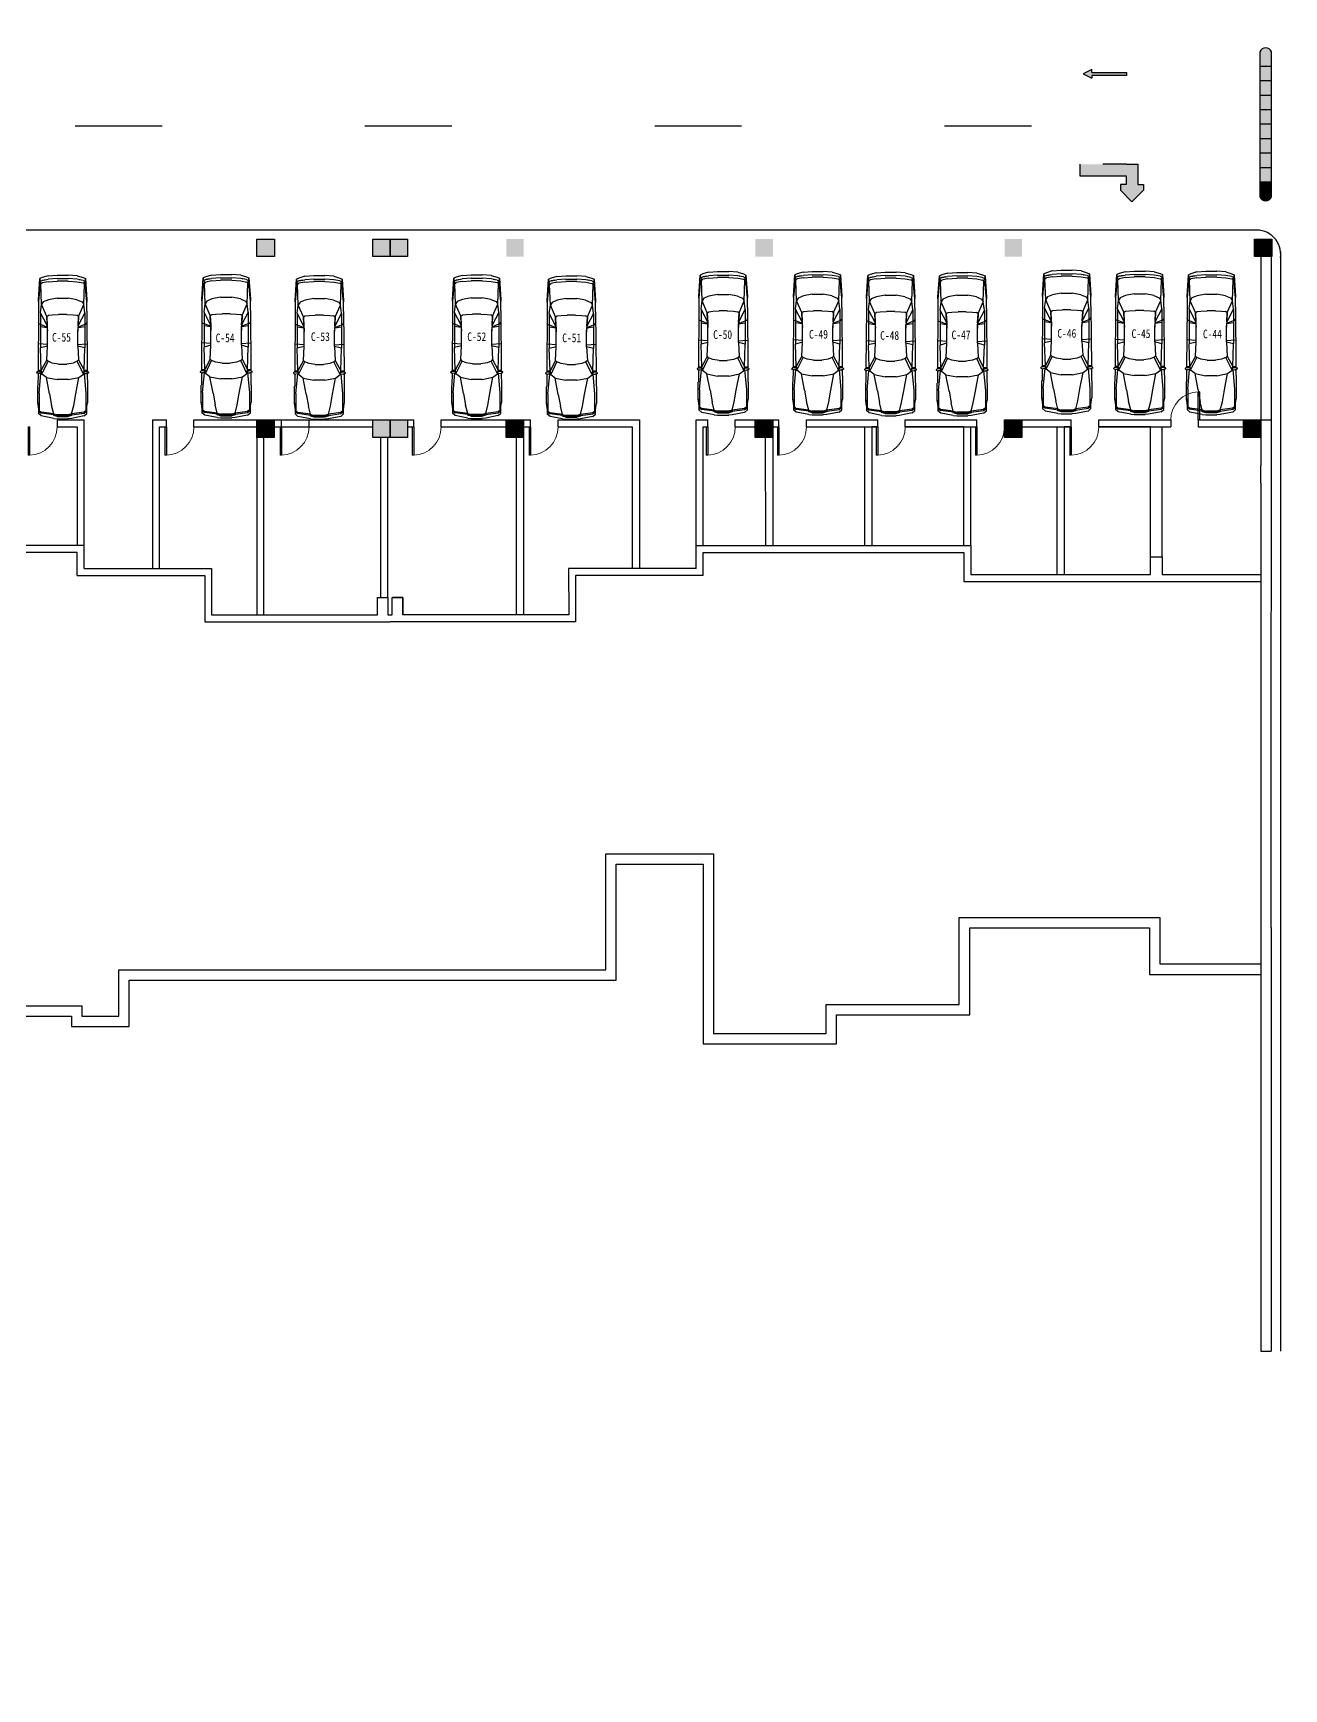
# Model space of a CAD drawing. Extents: x -266505272703 to 7385419, y -354256 to 107640740655.
# Drawn here: x 3487753 to 3530913, y -41758 to 15367 of the extents above; entities that cross this region are included whole.
import ezdxf

# ---------------------------------------------------------------- set-up
doc = ezdxf.new("R2010")
doc.units = 0
doc.header["$LTSCALE"] = 1000
for name, color, linetype in [('jb1', 42, 'Continuous'), ('PUB_TEXT', 7, 'Continuous'), ('QC', 8, 'Continuous'), ('ROOF', 4, 'Continuous'), ('WINDOW', 4, 'Continuous'), ('图框', 6, 'Continuous'), ('红线', 1, 'Continuous')]:
    doc.layers.add(name, color=color, linetype=linetype)
doc.styles.get("Standard").update_dxf_attribs({"font": 'rs.shx', "bigfont": 'hztxt.shx'})
doc.styles.add('STYLE2', font='NSimSun.ttf', dxfattribs={"width": 0.8})

# ---------------------------------------------------------------- blocks, each defined once
blk = doc.blocks.new('M_F27')
for p, q in [((-2489, 522), (-2426, 736)), ((-2426, 736), (-2389, 824)), ((-2389, 824), (-1610, 874)), ((-2389, 824), (-1560, 874)), ((-2264, 812), (-2389, 824)), ((-2326, 736), (-2364, 522)), ((-2326, 736), (-2351, 596)), ((-2326, 736), (-2288, 811)), ((-2200, 786), (-2288, 811)), ((-2276, 522), (-2238, 736)), ((-2200, 786), (-2238, 736)), ((-1560, 874), (-2212, 815)), ((-2208, 815), (-2211, 814)), ((-1660, 862), (-2208, 815)), ((-1446, 761), (-2200, 786)), ((-1560, 874), (-1660, 862)), ((-1622, 510), (-1547, 698)), ((-1617, 869), (-1620, 866)), ((-1208, 874), (-1610, 874)), ((-1547, 698), (-1446, 761)), ((-1145, 799), (-1446, 761)), ((-1019, 572), (-1446, 761)), ((-1208, 874), (980, 889)), ((-1145, 799), (-682, 557)), ((-1145, 799), (124, 799)), ((-743, 849), (-793, 874)), ((-730, 799), (-743, 849)), ((-630, 555), (-730, 799)), ((-642, 799), (-605, 554)), ((-2, 547), (-27, 877)), ((124, 799), (61, 547)), ((941, 773), (124, 799)), ((564, 572), (941, 773)), ((1079, 748), (614, 522)), ((941, 773), (941, 874)), ((983, 777), (941, 773)), ((941, 773), (987, 765)), ((980, 902), (995, 790)), ((980, 790), (980, 898)), ((995, 790), (980, 790)), ((980, 790), (992, 746)), ((984, 905), (1020, 939)), ((992, 746), (1021, 747)), ((995, 790), (1022, 746)), ((1022, 748), (995, 790)), ((1021, 747), (1022, 748)), ((1053, 768), (1022, 746)), ((1036, 935), (1062, 857)), ((1036, 756), (1079, 748)), ((1051, 889), (1497, 893)), ((1057, 776), (1062, 857)), ((1770, 849), (1058, 784)), ((1204, 585), (1079, 748)), ((1506, 899), (2121, 899)), ((2461, 849), (1770, 849)), ((2272, 876), (2121, 899)), ((2272, 876), (2272, 874)), ((2437, 851), (2272, 876)), ((2511, 874), (2287, 874)), ((2398, 849), (2461, 773)), ((2437, 850), (2433, 851)), ((2498, 773), (2436, 849)), ((2511, 874), (2450, 850)), ((2461, 773), (2523, 321)), ((2561, 321), (2498, 773)), ((2599, 773), (2511, 874)), ((2599, 773), (2687, 321)), ((-2489, 522), (-2514, 196)), ((-2514, -206), (-2514, 196)), ((-2364, 522), (-2389, 196)), ((-2389, -206), (-2389, 196)), ((-2351, 594), (-2351, 596)), ((-2301, 196), (-2276, 522)), ((-2301, 196), (-2301, -206)), ((-1622, 510), (-1685, 196)), ((-1685, -206), (-1685, 196)), ((-1082, 145), (-1070, 371)), ((-1082, 145), (-1082, -156)), ((-1070, 371), (-1057, 510)), ((-1019, 572), (-1057, 510)), ((-680, 556), (-1019, 572)), ((-1019, 572), (-479, 547)), ((-680, 556), (-630, 555)), ((-605, 554), (-630, 555)), ((-479, 547), (-605, 554)), ((61, 547), (-479, 547)), ((61, 547), (564, 572)), ((564, 572), (614, 522)), ((614, 522), (677, 371)), ((677, 371), (714, 145)), ((714, -156), (714, 145)), ((1795, 472), (1204, 585)), ((1280, 196), (1204, 585)), ((1280, 196), (1280, -206)), ((2222, 397), (1795, 472)), ((2523, 321), (2222, 397)), ((2523, 321), (2586, 321)), ((2523, 321), (2561, 196)), ((2580, 196), (2542, 321)), ((2561, 196), (2561, -206)), ((2611, 196), (2574, 321)), ((2580, 321), (2618, 196)), ((2580, 196), (2580, -206)), ((2611, 196), (2611, -206)), ((2618, -206), (2618, 196)), ((2687, 321), (2699, 196)), ((2699, -206), (2699, 196)), ((-2489, -533), (-2514, -206)), ((-2489, -533), (-2426, -747)), ((-2389, -206), (-2364, -533)), ((-2326, -747), (-2364, -533)), ((-2276, -533), (-2301, -206)), ((-2276, -533), (-2238, -747)), ((-1685, -206), (-1622, -520)), ((-1622, -520), (-1547, -709)), ((-1019, -583), (-1446, -772)), ((-682, -568), (-1145, -809)), ((-1070, -382), (-1082, -156)), ((-1057, -520), (-1070, -382)), ((-1019, -583), (-1057, -520)), ((-479, -558), (-1019, -583)), ((-1019, -583), (-680, -567)), ((-730, -809), (-630, -566)), ((-680, -567), (-682, -568)), ((-680, -567), (-630, -566)), ((-605, -565), (-642, -809)), ((-630, -566), (-605, -565)), ((-605, -565), (-479, -558)), ((61, -558), (-479, -558)), ((-2, -558), (-27, -884)), ((61, -558), (124, -809)), ((564, -583), (61, -558)), ((614, -533), (564, -583)), ((564, -583), (941, -784)), ((677, -382), (614, -533)), ((1079, -759), (614, -533)), ((714, -156), (677, -382)), ((1204, -596), (1079, -759)), ((1204, -596), (1280, -206)), ((1795, -483), (1204, -596)), ((1795, -483), (2222, -407)), ((2523, -332), (2222, -407)), ((2523, -332), (2461, -784)), ((2561, -332), (2498, -784)), ((2523, -332), (2561, -206)), ((2586, -332), (2523, -332)), ((2580, -206), (2542, -332)), ((2618, -6), (2561, -6)), ((2574, -332), (2611, -206)), ((2618, -206), (2580, -332)), ((2687, -332), (2599, -784)), ((2687, -332), (2699, -206)), ((-2426, -747), (-2389, -835)), ((-2389, -835), (-2264, -823)), ((-1560, -885), (-2389, -835)), ((-1610, -885), (-2389, -835)), ((-2351, -607), (-2351, -605)), ((-2351, -607), (-2326, -747)), ((-2326, -747), (-2288, -822)), ((-2288, -822), (-2200, -797)), ((-2200, -797), (-2238, -747)), ((-2212, -826), (-1560, -885)), ((-2208, -826), (-2211, -825)), ((-1660, -872), (-2208, -826)), ((-1446, -772), (-2200, -797)), ((-1560, -885), (-1660, -872)), ((-1621, -877), (-1617, -880)), ((-1610, -885), (-1208, -885)), ((-1547, -709), (-1446, -772)), ((-1145, -809), (-1446, -772)), ((-1208, -885), (980, -900)), ((-1145, -809), (124, -809)), ((-743, -860), (-793, -885)), ((-743, -860), (-730, -809)), ((941, -784), (124, -809)), ((987, -776), (941, -784)), ((983, -788), (941, -784)), ((941, -885), (941, -784)), ((992, -757), (980, -800)), ((995, -800), (980, -800)), ((995, -800), (980, -913)), ((980, -909), (980, -800)), ((984, -916), (1020, -950)), ((992, -757), (1021, -758)), ((995, -800), (1022, -757)), ((1022, -758), (995, -800)), ((1021, -758), (1022, -758)), ((1022, -757), (1053, -779)), ((1036, -767), (1079, -759)), ((1036, -946), (1062, -867)), ((1051, -901), (1497, -904)), ((1057, -787), (1062, -867)), ((1770, -860), (1058, -795)), ((2121, -910), (1506, -910)), ((1770, -860), (2461, -860)), ((2121, -910), (2272, -887)), ((2270, -887), (2121, -910)), ((2437, -861), (2272, -887)), ((2272, -885), (2272, -887)), ((2285, -885), (2511, -885)), ((2398, -860), (2461, -784)), ((2436, -860), (2498, -784)), ((2437, -861), (2436, -860)), ((2450, -861), (2511, -885)), ((2599, -784), (2511, -885))]:
    blk.add_line(p, q)
for centre, start, end in [((990, 898), 132.96497, 179.74535), ((1027, 932), 18.15727, 132.96497), ((1047, 776), 305.15418, 356.86364), ((990, -909), 180.25465, 227.03503), ((1027, -942), 227.03503, 341.84273), ((1047, -787), 3.17983, 54.84582)]:
    blk.add_arc(centre, 10, start, end)
at = {"width": 0.8, "flags": 9}
for tag in ['XSIZE', 'YSIZE']:
    blk.add_attdef(tag, (0, 0), '', height=0.5, dxfattribs=at)
blk = doc.blocks.new('$DorLib2D$00000001')
for p, q in [((0.45, 0.975), (0.5, 0.975)), ((0.45, 0), (0.45, 0.975)), ((0.5, 0), (0.5, 0.975)), ((0.5, 0), (0.45, 0))]:
    blk.add_line(p, q)
at = {"lineweight": 13}
blk.add_arc((0.475, 0), 0.975, 91.4693, 180, dxfattribs=at)

msp = doc.modelspace()

# ---------------------------------------------------------------- hatches: boundary and pattern name
at = {"layer": 'jb1', "linetype": 'ByBlock'}
h = msp.add_hatch(color=256, dxfattribs=at)
h.paths.add_polyline_path([(3207028, 61244), (3207028, -349256), (3784028, -349256), (3784028, 61244)], flags=16)
h.paths.add_polyline_path([(3194528, -354256), (3194528, 66244), (3789028, 66244), (3789028, -354256)])
h.paths.add_polyline_path([(3205987, -18360), (3205987, -12971), (3203126, -12971), (3203126, -18360)], flags=24)
h.paths.add_polyline_path([(3201099, -18348), (3201099, -12948), (3198270, -12948), (3198270, -18348)], flags=24)
edge = h.paths.add_edge_path(flags=16)
edge.add_line((3207028, 61244), (3197028, 61244))
edge.add_line((3197028, 61244), (3197028, -23256))
edge.add_line((3197028, -23256), (3207028, -23256))
edge = h.paths.add_edge_path(flags=16)
edge.add_line((3202028, 61244), (3202028, -18256))
h.paths.add_polyline_path([(3201021, -22371), (3201021, -20286), (3198223, -20286), (3198223, -22371)], flags=24)
h.paths.add_polyline_path([(3205457, -22424), (3205457, -20318), (3202722, -20318), (3202722, -22424)], flags=24)
edge = h.paths.add_edge_path(flags=0)
edge.add_line((3197028, -18256), (3207028, -18256))
edge = h.paths.add_edge_path(flags=0)
edge.add_line((3197028, -10756), (3207028, -10756))
edge = h.paths.add_edge_path(flags=0)
edge.add_line((3197028, 744), (3207028, 744))
h.paths.add_polyline_path([(3205940, 8359), (3205940, 13623), (3203017, 13623), (3203017, 8359)], flags=24)
h.paths.add_polyline_path([(3200990, 8419), (3200990, 12965), (3198161, 12965), (3198161, 8419)], flags=24)
edge = h.paths.add_edge_path(flags=0)
edge.add_line((3197028, 8244), (3207028, 8244))
edge = h.paths.add_edge_path(flags=0)
edge.add_line((3197028, 15744), (3207028, 15744))
h.paths.add_polyline_path([(3201180, 34865), (3201180, 40170), (3198382, 40170), (3198382, 34865)], flags=24)
h.paths.add_polyline_path([(3205969, 34786), (3205969, 39997), (3203329, 39997), (3203329, 34786)], flags=24)
edge = h.paths.add_edge_path(flags=0)
edge.add_line((3197028, 27244), (3207028, 27244))
edge = h.paths.add_edge_path(flags=0)
edge.add_line((3197028, 34744), (3207028, 34744))
edge = h.paths.add_edge_path(flags=0)
edge.add_line((3197028, 42244), (3207028, 42244))
edge = h.paths.add_edge_path(flags=0)
edge.add_line((3197028, 53744), (3207028, 53744))
edge = h.paths.add_edge_path(flags=0)
edge.add_line((3504528, -349256), (3504528, -335256))
edge.add_line((3504528, -335256), (3784028, -335256))
edge = h.paths.add_edge_path(flags=0)
edge.add_line((3580028, -344756), (3670028, -344756))
edge = h.paths.add_edge_path(flags=0)
edge.add_line((3580028, -340256), (3670028, -340256))
h.paths.add_polyline_path([(3580921, -339322), (3586279, -339322), (3586279, -336555), (3580921, -336555)], flags=8)
h.paths.add_polyline_path([(3581167, -348327), (3586242, -348327), (3586242, -345529), (3581167, -345529)], flags=8)
edge = h.paths.add_edge_path(flags=0)
edge.add_line((3511834, -341564), (3511834, -341020))
edge = h.paths.add_edge_path(flags=0)
edge.add_line((3518840, -341020), (3518840, -341564))
edge = h.paths.add_edge_path(flags=0)
edge.add_line((3517008, -341564), (3517008, -341020))
edge = h.paths.add_edge_path(flags=0)
edge.add_arc((3515337, -341290), 439, 0, 360)
edge = h.paths.add_edge_path(flags=0)
edge.add_arc((3515337, -341290), 952, 0, 360)
edge = h.paths.add_edge_path(flags=0)
edge.add_line((3513691, -341020), (3513691, -341564))
edge = h.paths.add_edge_path(flags=0)
edge.add_line((3580028, -349256), (3580028, -335256))
h.paths.add_polyline_path([(3528821, -347040), (3562658, -347040), (3562658, -344592), (3528821, -344592)], flags=8)
edge = h.paths.add_edge_path(flags=0)
edge.add_arc((3514570, -346293), 254, 23.8671, 164.0253)
edge = h.paths.add_edge_path(flags=0)
edge.add_line((3514326, -346552), (3514326, -346775))
edge.add_line((3514326, -346775), (3514216, -346775))
edge.add_line((3514216, -346775), (3514216, -346328))
edge = h.paths.add_edge_path(flags=0)
edge.add_line((3514216, -346258), (3514216, -345945))
edge.add_line((3514216, -345945), (3514326, -345945))
edge.add_line((3514326, -345945), (3514326, -346034))
edge = h.paths.add_edge_path(flags=0)
edge.add_line((3513019, -343617), (3515077, -343617))
edge = h.paths.add_edge_path(flags=0)
edge.add_line((3515077, -344162), (3513019, -344162))
edge = h.paths.add_edge_path(flags=0)
edge.add_line((3513019, -341564), (3513019, -343617))
edge = h.paths.add_edge_path(flags=0)
edge.add_line((3512499, -343617), (3512499, -341564))
edge = h.paths.add_edge_path(flags=0)
edge.add_line((3513019, -344830), (3512499, -344830))
h.paths.add_polyline_path([(3512811, -345945), (3512918, -345945), (3512918, -346778), (3512811, -346778)], flags=0)
h.paths.add_polyline_path([(3512802, -345680), (3512915, -345680), (3512915, -345855), (3512802, -345855)], flags=0)
edge = h.paths.add_edge_path(flags=0)
edge.add_line((3512499, -344830), (3512499, -344162))
edge = h.paths.add_edge_path(flags=0)
edge.add_line((3511834, -343617), (3512499, -343617))
edge = h.paths.add_edge_path(flags=0)
edge.add_line((3511834, -344162), (3511834, -343617))
edge = h.paths.add_edge_path(flags=0)
edge.add_line((3512499, -344162), (3511834, -344162))
edge = h.paths.add_edge_path(flags=0)
edge.add_line((3512484, -346058), (3512484, -346775))
edge.add_line((3512484, -346775), (3512370, -346775))
edge.add_line((3512370, -346775), (3512370, -346058))
edge = h.paths.add_edge_path(flags=0)
edge.add_line((3512370, -346058), (3512213, -346058))
edge.add_line((3512213, -346058), (3512213, -345948))
edge.add_line((3512213, -345948), (3512370, -345948))
edge = h.paths.add_edge_path(flags=0)
edge.add_line((3512370, -345948), (3512370, -345683))
edge.add_line((3512370, -345683), (3512484, -345683))
edge.add_line((3512484, -345683), (3512484, -345948))
edge = h.paths.add_edge_path(flags=0)
edge.add_line((3512484, -345948), (3512641, -345948))
edge.add_line((3512641, -345948), (3512641, -346058))
edge.add_line((3512641, -346058), (3512484, -346058))
edge = h.paths.add_edge_path(flags=0)
edge.add_line((3513019, -344162), (3513019, -344830))
edge = h.paths.add_edge_path(flags=0)
edge.add_arc((3514570, -346293), 356, 174.3933, 185.6067)
edge = h.paths.add_edge_path(flags=0)
edge.add_arc((3513552, -346367), 312, 10.9739, 349.0261)
edge = h.paths.add_edge_path(flags=0)
edge.add_line((3513859, -346308), (3513859, -346427))
edge = h.paths.add_edge_path(flags=0)
edge.add_arc((3513552, -346367), 428, 44.2885, 315.7115)
edge = h.paths.add_edge_path(flags=0)
edge.add_line((3513859, -346068), (3513859, -345945))
edge.add_line((3513859, -345945), (3513978, -345945))
edge.add_line((3513978, -345945), (3513978, -346781))
edge.add_line((3513978, -346781), (3513859, -346781))
edge.add_line((3513859, -346781), (3513859, -346666))
edge = h.paths.add_edge_path(flags=0)
edge.add_line((3512499, -341564), (3511834, -341564))
edge = h.paths.add_edge_path(flags=0)
edge.add_line((3513691, -341564), (3513019, -341564))
edge = h.paths.add_edge_path(flags=0)
edge.add_line((3518197, -341564), (3518197, -343617))
edge = h.paths.add_edge_path(flags=0)
edge.add_line((3517677, -343617), (3517677, -341564))
edge = h.paths.add_edge_path(flags=0)
edge.add_line((3518865, -344162), (3518197, -344162))
edge = h.paths.add_edge_path(flags=0)
edge.add_line((3518197, -343617), (3518865, -343617))
edge = h.paths.add_edge_path(flags=0)
edge.add_line((3518197, -344162), (3518197, -344830))
edge = h.paths.add_edge_path(flags=0)
edge.add_line((3518865, -343617), (3518865, -344162))
edge = h.paths.add_edge_path(flags=0)
edge.add_line((3515597, -342974), (3515597, -343617))
edge = h.paths.add_edge_path(flags=0)
edge.add_line((3515077, -342974), (3515597, -342974))
edge = h.paths.add_edge_path(flags=0)
edge.add_line((3515077, -343617), (3515077, -342974))
edge = h.paths.add_edge_path(flags=0)
edge.add_line((3515597, -343617), (3517677, -343617))
edge = h.paths.add_edge_path(flags=0)
edge.add_line((3517677, -344830), (3517677, -344162))
edge = h.paths.add_edge_path(flags=0)
edge.add_line((3517677, -344162), (3515597, -344162))
edge = h.paths.add_edge_path(flags=0)
edge.add_line((3515077, -344805), (3515077, -344162))
edge = h.paths.add_edge_path(flags=0)
edge.add_line((3515597, -344805), (3515077, -344805))
edge = h.paths.add_edge_path(flags=0)
edge.add_line((3515597, -344162), (3515597, -344805))
edge = h.paths.add_edge_path(flags=0)
edge.add_line((3518197, -344830), (3517677, -344830))
edge = h.paths.add_edge_path(flags=0)
edge.add_arc((3518301, -346289), 254, 23.8671, 164.0253)
edge = h.paths.add_edge_path(flags=0)
edge.add_line((3518057, -346219), (3518057, -346359))
edge = h.paths.add_edge_path(flags=0)
edge.add_line((3518057, -346359), (3518057, -346548))
edge = h.paths.add_edge_path(flags=0)
edge.add_line((3518057, -346548), (3518057, -346771))
edge.add_line((3518057, -346771), (3517947, -346771))
edge.add_line((3517947, -346771), (3517947, -346324))
edge = h.paths.add_edge_path(flags=0)
edge.add_arc((3518301, -346289), 356, 174.3933, 185.6067)
edge = h.paths.add_edge_path(flags=0)
edge.add_line((3517947, -346255), (3517947, -345941))
edge.add_line((3517947, -345941), (3518057, -345941))
edge.add_line((3518057, -345941), (3518057, -346030))
edge = h.paths.add_edge_path(flags=0)
edge.add_arc((3518301, -346289), 356, 11.9054, 133.2969)
edge = h.paths.add_edge_path(flags=0)
edge.add_line((3518649, -346216), (3518649, -346771))
edge.add_line((3518649, -346771), (3518533, -346771))
edge.add_line((3518533, -346771), (3518533, -346559))
edge = h.paths.add_edge_path(flags=0)
edge.add_line((3518533, -346392), (3518533, -346559))
edge = h.paths.add_edge_path(flags=0)
edge.add_line((3518533, -346392), (3518533, -346187))
edge = h.paths.add_edge_path(flags=0)
edge.add_arc((3517283, -346363), 312, 10.9739, 349.0261)
edge = h.paths.add_edge_path(flags=0)
edge.add_line((3517590, -346304), (3517590, -346423))
edge = h.paths.add_edge_path(flags=0)
edge.add_arc((3517283, -346363), 428, 44.2885, 315.7115)
edge = h.paths.add_edge_path(flags=0)
edge.add_line((3517590, -346064), (3517590, -345941))
edge.add_line((3517590, -345941), (3517709, -345941))
edge.add_line((3517709, -345941), (3517709, -346777))
edge.add_line((3517709, -346777), (3517590, -346777))
edge.add_line((3517590, -346777), (3517590, -346663))
edge = h.paths.add_edge_path(flags=0)
edge.add_line((3516060, -346333), (3516060, -346166))
edge = h.paths.add_edge_path(flags=0)
edge.add_line((3516060, -346333), (3516060, -346538))
edge = h.paths.add_edge_path(flags=0)
edge.add_arc((3516292, -346436), 254, 203.8671, 344.0253)
edge = h.paths.add_edge_path(flags=0)
edge.add_line((3516537, -346505), (3516537, -346366))
edge = h.paths.add_edge_path(flags=0)
edge.add_line((3516537, -346366), (3516537, -346176))
edge = h.paths.add_edge_path(flags=0)
edge.add_line((3516537, -346176), (3516537, -345954))
edge.add_line((3516537, -345954), (3516647, -345954))
edge.add_line((3516647, -345954), (3516647, -346401))
edge = h.paths.add_edge_path(flags=0)
edge.add_arc((3516292, -346436), 356, 354.3933, 365.6067)
edge = h.paths.add_edge_path(flags=0)
edge.add_line((3516647, -346470), (3516647, -346784))
edge.add_line((3516647, -346784), (3516537, -346784))
edge.add_line((3516537, -346784), (3516537, -346695))
edge = h.paths.add_edge_path(flags=0)
edge.add_arc((3516292, -346436), 356, 191.9054, 313.2969)
edge = h.paths.add_edge_path(flags=0)
edge.add_line((3515944, -346509), (3515944, -345954))
edge.add_line((3515944, -345954), (3516060, -345954))
edge.add_line((3516060, -345954), (3516060, -346166))
h.paths.add_polyline_path([(3515258, -347039), (3515371, -346773), (3515050, -345951), (3515179, -345951), (3515429, -346606), (3515696, -345947), (3515822, -345947), (3515379, -347039)], flags=0)
edge = h.paths.add_edge_path(flags=0)
edge.add_line((3514326, -346223), (3514326, -346363))
edge = h.paths.add_edge_path(flags=0)
edge.add_line((3514326, -346363), (3514326, -346552))
edge = h.paths.add_edge_path(flags=0)
edge.add_arc((3514570, -346293), 356, 11.9054, 133.2969)
edge = h.paths.add_edge_path(flags=0)
edge.add_line((3514918, -346220), (3514918, -346775))
edge.add_line((3514918, -346775), (3514802, -346775))
edge.add_line((3514802, -346775), (3514802, -346563))
edge = h.paths.add_edge_path(flags=0)
edge.add_line((3514802, -346396), (3514802, -346563))
edge = h.paths.add_edge_path(flags=0)
edge.add_line((3514802, -346396), (3514802, -346190))
edge = h.paths.add_edge_path(flags=0)
edge.add_line((3518840, -341564), (3518197, -341564))
edge = h.paths.add_edge_path(flags=0)
edge.add_line((3517677, -341564), (3517008, -341564))
h.paths.add_polyline_path([(3580874, -344098), (3586179, -344098), (3586179, -341300), (3580874, -341300)], flags=8)
edge = h.paths.add_edge_path(flags=0)
edge.add_line((3515077, -338991), (3513019, -338991))
edge = h.paths.add_edge_path(flags=0)
edge.add_line((3513019, -338447), (3515077, -338447))
edge = h.paths.add_edge_path(flags=0)
edge.add_line((3512499, -337779), (3513019, -337779))
edge = h.paths.add_edge_path(flags=0)
edge.add_line((3511834, -338447), (3512499, -338447))
edge = h.paths.add_edge_path(flags=0)
edge.add_line((3511834, -338991), (3511834, -338447))
edge = h.paths.add_edge_path(flags=0)
edge.add_line((3512499, -338991), (3511834, -338991))
edge = h.paths.add_edge_path(flags=0)
edge.add_line((3512499, -338447), (3512499, -337779))
edge = h.paths.add_edge_path(flags=0)
edge.add_line((3511834, -341020), (3512499, -341020))
edge = h.paths.add_edge_path(flags=0)
edge.add_line((3512499, -341020), (3512499, -338991))
edge = h.paths.add_edge_path(flags=0)
edge.add_line((3513019, -337779), (3513019, -338447))
edge = h.paths.add_edge_path(flags=0)
edge.add_line((3513019, -341020), (3513691, -341020))
edge = h.paths.add_edge_path(flags=0)
edge.add_line((3513019, -338991), (3513019, -341020))
edge = h.paths.add_edge_path(flags=0)
edge.add_line((3518865, -338991), (3518197, -338991))
edge = h.paths.add_edge_path(flags=0)
edge.add_line((3518197, -338447), (3518865, -338447))
edge = h.paths.add_edge_path(flags=0)
edge.add_line((3518197, -337779), (3518197, -338447))
edge = h.paths.add_edge_path(flags=0)
edge.add_line((3518865, -338447), (3518865, -338991))
edge = h.paths.add_edge_path(flags=0)
edge.add_line((3517677, -338991), (3515622, -338991))
edge = h.paths.add_edge_path(flags=0)
edge.add_line((3515077, -339634), (3515077, -338991))
edge = h.paths.add_edge_path(flags=0)
edge.add_line((3515622, -339634), (3515077, -339634))
edge = h.paths.add_edge_path(flags=0)
edge.add_line((3515622, -338991), (3515622, -339634))
edge = h.paths.add_edge_path(flags=0)
edge.add_line((3515622, -337804), (3515622, -338447))
edge = h.paths.add_edge_path(flags=0)
edge.add_line((3515077, -337804), (3515622, -337804))
edge = h.paths.add_edge_path(flags=0)
edge.add_line((3515077, -338447), (3515077, -337804))
edge = h.paths.add_edge_path(flags=0)
edge.add_line((3515622, -338447), (3517677, -338447))
edge = h.paths.add_edge_path(flags=0)
edge.add_line((3517677, -338447), (3517677, -337779))
edge = h.paths.add_edge_path(flags=0)
edge.add_line((3517677, -337779), (3518197, -337779))
edge = h.paths.add_edge_path(flags=0)
edge.add_line((3518197, -341020), (3518840, -341020))
edge = h.paths.add_edge_path(flags=0)
edge.add_line((3517008, -341020), (3517677, -341020))
edge = h.paths.add_edge_path(flags=0)
edge.add_line((3517677, -341020), (3517677, -338991))
edge = h.paths.add_edge_path(flags=0)
edge.add_line((3518197, -338991), (3518197, -341020))
h.paths.add_polyline_path([(3748525, -351778), (3760192, -351778), (3760192, -349903), (3748525, -349903)], flags=24)
edge = h.paths.add_edge_path(flags=0)
edge.add_line((3710028, -342256), (3784028, -342256))
edge = h.paths.add_edge_path(flags=0)
edge.add_line((3601028, -335256), (3601028, -349256))
edge = h.paths.add_edge_path(flags=0)
edge.add_line((3589528, -335256), (3589528, -349256))
edge = h.paths.add_edge_path(flags=0)
edge.add_line((3612528, -335256), (3612528, -349256))
edge = h.paths.add_edge_path(flags=0)
edge.add_line((3624028, -335256), (3624028, -349256))
edge = h.paths.add_edge_path(flags=0)
edge.add_line((3647028, -335256), (3647028, -349256))
edge = h.paths.add_edge_path(flags=0)
edge.add_line((3635528, -335256), (3635528, -349256))
edge = h.paths.add_edge_path(flags=0)
edge.add_line((3658528, -335256), (3658528, -349256))
edge = h.paths.add_edge_path(flags=0)
edge.add_line((3670028, -335256), (3670028, -349256))
h.paths.add_polyline_path([(3711053, -341578), (3716432, -341578), (3716432, -338749), (3711053, -338749)], flags=8)
edge = h.paths.add_edge_path(flags=0)
edge.add_line((3710028, -335256), (3710028, -349256))
edge = h.paths.add_edge_path(flags=0)
edge.add_line((3720028, -335256), (3720028, -349256))
h.paths.add_polyline_path([(3711079, -345640), (3716406, -345640), (3716406, -342968), (3711079, -342968)], flags=8)
h.paths.add_polyline_path([(3711053, -348311), (3716432, -348311), (3716432, -345482), (3711053, -345482)], flags=8)
h.paths.add_polyline_path([(3624911, -339311), (3632210, -339311), (3632210, -336482), (3624911, -336482)], flags=8)
h.paths.add_polyline_path([(3602005, -339364), (3609221, -339364), (3609221, -336472), (3602005, -336472)], flags=8)
h.paths.add_polyline_path([(3590516, -339353), (3597689, -339353), (3597689, -336524), (3590516, -336524)], flags=8)
h.paths.add_polyline_path([(3613157, -339384), (3619486, -339384), (3619486, -336493), (3613157, -336493)], flags=8)
h.paths.add_polyline_path([(3647932, -339290), (3655148, -339290), (3655148, -336587), (3647932, -336587)], flags=8)
h.paths.add_polyline_path([(3636077, -339384), (3642406, -339384), (3642406, -336493), (3636077, -336493)], flags=8)
h.paths.add_polyline_path([(3659500, -339327), (3666558, -339327), (3666558, -336529), (3659500, -336529)], flags=8)
h.paths.add_polyline_path([(3711074, -338940), (3716222, -338940), (3716222, -336236), (3711074, -336236)], flags=8)
edge = h.paths.add_edge_path(flags=0)
edge.add_line((3760028, -335256), (3760028, -349256))
edge = h.paths.add_edge_path(flags=0)
edge.add_line((3770028, -335256), (3770028, -349256))
h.paths.add_polyline_path([(3761611, -342149), (3766706, -342149), (3766706, -339414), (3761611, -339414)], flags=8)
h.paths.add_polyline_path([(3768122, -351862), (3777724, -351862), (3777724, -349980), (3768122, -349980)], flags=24)
edge = h.paths.add_edge_path(flags=0)
edge.add_line((3760028, -345756), (3784028, -345756))
h.paths.add_polyline_path([(3761437, -348959), (3766512, -348959), (3766512, -346162), (3761437, -346162)], flags=8)
h.paths.add_polyline_path([(3761482, -345773), (3766693, -345773), (3766693, -342881), (3761482, -342881)], flags=8)
edge = h.paths.add_edge_path(flags=0)
edge.add_line((3760028, -338756), (3784028, -338756))
h.paths.add_polyline_path([(3761355, -338711), (3766723, -338711), (3766723, -335787), (3761355, -335787)], flags=8)
h.paths.add_polyline_path([(3732909, -341175), (3744153, -341175), (3744153, -336791), (3732909, -336791)], flags=8)
h.paths.add_polyline_path([(3774282, -341950), (3776471, -341950), (3776471, -339865), (3774282, -339865)], flags=8)
h.paths.add_polyline_path([(3681133, -345871), (3701185, -345871), (3701185, -340511), (3681133, -340511)], flags=8)
h.paths.add_polyline_path([(3444535, -317388), (3497618, -317388), (3497618, -307471), (3444535, -307471)], flags=8)
h = msp.add_hatch(color=256, dxfattribs=at)
h.paths.add_polyline_path([(3496078, 7659), (3495478, 7659), (3495478, 8259), (3496078, 8259)])
h.paths.add_polyline_path([(3504678, 7659), (3504078, 7659), (3504078, 8259), (3504678, 8259)])
h.paths.add_polyline_path([(3513278, 7659), (3512678, 7659), (3512678, 8259), (3513278, 8259)])
h.paths.add_polyline_path([(3521878, 7659), (3521278, 7659), (3521278, 8259), (3521878, 8259)])
h = msp.add_hatch(color=256, dxfattribs=at)
h.paths.add_polyline_path([(3500073, 8260), (3499472, 8260), (3499472, 7659), (3500073, 7659)])
h.paths.add_polyline_path([(3500674, 8260), (3500073, 8260), (3500073, 7659), (3500674, 7659)])
for points in [[(3530481, 7659), (3530481, 8260), (3529895, 8260), (3529895, 7659)], [(3495472, 2021), (3495472, 1420), (3496073, 1420), (3496073, 2021)], [(3504072, 1420), (3504673, 1420), (3504673, 2021), (3504072, 2021)], [(3512672, 1420), (3513273, 1420), (3513273, 2021), (3512672, 2021)], [(3521272, 2021), (3521272, 1420), (3521873, 1420), (3521873, 2021)], [(3530121, 2021), (3529519, 2021), (3529519, 1420), (3530121, 1420)]]:
    msp.add_hatch(color=256, dxfattribs=at).paths.add_polyline_path(points)
h = msp.add_hatch(color=256, dxfattribs=at)
h.paths.add_polyline_path([(3500073, 2021), (3499472, 2021), (3499472, 1420), (3500073, 1420)])
h.paths.add_polyline_path([(3500674, 2021), (3500073, 2021), (3500073, 1420), (3500674, 1420)])
at = {"layer": '图框', "linetype": 'ByBlock'}
for points in [[(3525482, 13909), (3525482, 14009), (3524282, 14009), (3524282, 14109), (3523982, 13959), (3524282, 13809), (3524282, 13909)], [(3525670, 9544), (3526070, 9944), (3526070, 10144), (3525870, 10144), (3525870, 10844), (3525470, 10844), (3524670, 10844), (3523870, 10844), (3523870, 10444), (3525470, 10444), (3525470, 10144), (3525270, 10144), (3525270, 9944)]]:
    msp.add_hatch(color=256, dxfattribs=at).paths.add_polyline_path(points)
at = {"layer": '红线', "linetype": 'ByBlock'}
h = msp.add_hatch(color=7, dxfattribs=at)
h.paths.add_polyline_path([(3530481, 14720, 0.685475), (3530081, 14720), (3530081, 14220), (3530481, 14220)])
h.paths.add_polyline_path([(3530481, 13720), (3530081, 13720), (3530081, 13220), (3530481, 13220)])
h.paths.add_polyline_path([(3530481, 12720), (3530081, 12720), (3530081, 12220), (3530481, 12220)])
h.paths.add_polyline_path([(3530081, 11220), (3530481, 11220), (3530481, 11720), (3530081, 11720)])
h.paths.add_polyline_path([(3530481, 10220), (3530481, 10720), (3530081, 10720), (3530081, 10220)])
h = msp.add_hatch(color=2, dxfattribs=at)
h.paths.add_polyline_path([(3530081, 13720), (3530481, 13720), (3530481, 14220), (3530081, 14220)])
h.paths.add_polyline_path([(3530481, 13220), (3530081, 13220), (3530081, 12720), (3530481, 12720)])
h.paths.add_polyline_path([(3530481, 11720), (3530481, 12220), (3530081, 12220), (3530081, 11720)])
h.paths.add_polyline_path([(3530481, 10720), (3530481, 11220), (3530081, 11220), (3530081, 10720)])
msp.add_hatch(color=2, dxfattribs=at).paths.add_polyline_path([(3530481, 9720), (3530481, 10220), (3530081, 10220), (3530081, 9720, 0.685475)])

# ---------------------------------------------------------------- linework, layer by layer
at = {"layer": 'jb1', "linetype": 'ByBlock'}
for p, q in [((3530481, 6311), (3530481, 8260)), ((3530121, 7659), (3530121, 3581)), ((3530473, -15490), (3530481, 6311)), ((3530121, 3581), (3530121, 445)), ((3530121, -155), (3530121, 445)), ((3530121, -155), (3530121, -28807)), ((3489274, -2547), (3480274, -2547)), ((3489514, -2307), (3487121, -2307)), ((3489274, -3347), (3489274, -2547)), ((3489514, -2547), (3489514, -2307)), ((3489514, -3107), (3489514, -2547)), ((3510632, -2547), (3510632, -2307)), ((3510632, -2307), (3513025, -2307)), ((3510632, -3107), (3510632, -2547)), ((3510872, -3347), (3510872, -2547)), ((3510872, -2547), (3519872, -2547)), ((3513025, -2307), (3519872, -2307)), ((3519872, -2307), (3520112, -2307)), ((3519872, -2547), (3519872, -3547)), ((3520112, -2307), (3520112, -3307)), ((3526312, -3307), (3526312, -2707)), ((3526312, -2707), (3526712, -2707)), ((3526712, -2707), (3526712, -3307)), ((3489274, -3347), (3493674, -3347)), ((3489514, -3107), (3493914, -3107)), ((3493674, -3347), (3493674, -4947)), ((3493914, -3107), (3493909, -4707)), ((3510632, -3107), (3506232, -3107)), ((3506232, -3107), (3506238, -4707)), ((3510872, -3347), (3506472, -3347)), ((3506472, -3347), (3506472, -4947)), ((3520112, -3307), (3526312, -3307)), ((3526712, -3307), (3530121, -3307)), ((3519872, -3547), (3530121, -3547)), ((3499636, -4707), (3499636, -4107)), ((3499636, -4107), (3499996, -4107)), ((3499996, -4107), (3499996, -4707)), ((3500146, -4707), (3500146, -4107)), ((3500146, -4107), (3500506, -4107)), ((3500510, -4107), (3500150, -4107)), ((3500506, -4107), (3500506, -4707)), ((3500510, -4707), (3500510, -4107)), ((3493674, -4947), (3500073, -4947)), ((3493909, -4707), (3499636, -4707)), ((3499996, -4707), (3500146, -4707)), ((3506472, -4947), (3500073, -4947)), ((3506238, -4707), (3500510, -4707)), ((3507513, -13307), (3507513, -12947)), ((3507513, -12947), (3510873, -12947)), ((3510873, -12947), (3511233, -12947)), ((3511233, -12947), (3511233, -19147)), ((3507513, -16947), (3507513, -13307)), ((3507873, -17307), (3507873, -13307)), ((3507873, -13307), (3510873, -13307)), ((3510873, -13307), (3510873, -19507)), ((3519713, -15507), (3519713, -15147)), ((3519713, -15147), (3526273, -15147)), ((3526273, -15147), (3526633, -15147)), ((3526633, -15147), (3526633, -16747)), ((3519713, -18147), (3519713, -15507)), ((3520073, -18507), (3520073, -15507)), ((3520073, -15507), (3526273, -15507)), ((3526273, -15507), (3526273, -17107)), ((3530473, -15490), (3530473, -17107)), ((3490714, -17307), (3490714, -16947)), ((3490714, -16947), (3503041, -16947)), ((3503041, -16947), (3507513, -16947)), ((3526273, -17107), (3530121, -17107)), ((3526633, -16747), (3530121, -16747)), ((3530473, -17107), (3530473, -30107)), ((3490714, -18547), (3490714, -17307)), ((3491073, -18907), (3491073, -17307)), ((3491073, -17307), (3504673, -17307)), ((3504673, -17307), (3507873, -17307)), ((3484513, -18187), (3489073, -18187)), ((3489073, -18187), (3489433, -18187)), ((3489433, -18187), (3489433, -18547)), ((3515113, -18507), (3515113, -18147)), ((3515113, -18147), (3519713, -18147)), ((3484873, -18547), (3489073, -18547)), ((3489073, -18547), (3489073, -18907)), ((3489433, -18547), (3490714, -18547)), ((3491073, -18907), (3491073, -18547)), ((3515113, -19147), (3515113, -18507)), ((3515473, -19507), (3515473, -18507)), ((3515473, -18507), (3520073, -18507)), ((3489073, -18907), (3491073, -18907)), ((3511233, -19147), (3511233, -19147)), ((3511233, -19147), (3515113, -19147)), ((3510873, -19507), (3515473, -19507)), ((3530121, -28807), (3530121, -30107)), ((3530121, -30107), (3530473, -30107))]:
    msp.add_line(p, q, dxfattribs=at)
for points in [[(3495477, 8260), (3496078, 8260), (3496078, 7659), (3495477, 7659)], [(3499472, 8260), (3500073, 8260), (3500073, 7659), (3499472, 7659)], [(3500073, 8260), (3500674, 8260), (3500674, 7659), (3500073, 7659)], [(3529895, 8260), (3530497, 8260), (3530497, 7659), (3529895, 7659)], [(3495472, 2021), (3496073, 2021), (3496073, 1420), (3495472, 1420)], [(3499472, 2021), (3500073, 2021), (3500073, 1420), (3499472, 1420)], [(3500073, 2021), (3500674, 2021), (3500674, 1420), (3500073, 1420)], [(3504072, 2021), (3504673, 2021), (3504673, 1420), (3504072, 1420)], [(3512672, 2021), (3513273, 2021), (3513273, 1420), (3512672, 1420)], [(3521272, 2021), (3521873, 2021), (3521873, 1420), (3521272, 1420)], [(3529519, 2021), (3530121, 2021), (3530121, 1420), (3529519, 1420)]]:
    msp.add_lwpolyline(points, close=True, dxfattribs=at)
at = {"layer": 'ROOF', "linetype": 'ByBlock'}
for p, q in [((3488582, 2021), (3488582, 1781)), ((3488582, 2021), (3489514, 2021)), ((3488582, 1781), (3489274, 1781)), ((3489274, 1781), (3489274, -2307)), ((3489514, -2307), (3489514, 2021)), ((3491872, 2021), (3491872, -3107)), ((3491872, 2021), (3492351, 2021)), ((3492112, -3107), (3492112, 1781)), ((3492112, 1781), (3492351, 1781)), ((3492351, 1781), (3492351, 2021)), ((3493301, 1781), (3493301, 2021)), ((3493301, 2021), (3500885, 2021)), ((3493301, 1781), (3495472, 1781)), ((3496073, 1781), (3499472, 1781)), ((3496323, 1781), (3496323, 2021)), ((3497273, 1781), (3497273, 2021)), ((3500674, 1781), (3500885, 1781)), ((3500885, 1781), (3500885, 2021)), ((3501835, 1781), (3501835, 2021)), ((3501835, 2021), (3504916, 2021)), ((3501835, 1781), (3504072, 1781)), ((3504673, 1781), (3504916, 1781)), ((3504916, 1781), (3504916, 2021)), ((3505866, 1781), (3505866, 2021)), ((3505866, 2021), (3508673, 2021)), ((3505866, 1781), (3508433, 1781)), ((3508433, -3107), (3508433, 1781)), ((3508673, 2021), (3508673, -3107)), ((3510632, -2307), (3510632, 2021)), ((3510632, 2021), (3511032, 2021)), ((3510872, -2307), (3510872, 1781)), ((3510872, 1781), (3511032, 1781)), ((3511032, 1781), (3511032, 2021)), ((3511982, 1781), (3511982, 2021)), ((3511982, 2021), (3513489, 2021)), ((3511982, 1781), (3512672, 1781)), ((3513273, 1781), (3513489, 1781)), ((3513489, 1781), (3513489, 2021)), ((3514439, 1781), (3514439, 2021)), ((3514439, 2021), (3516898, 2021)), ((3514439, 1781), (3516898, 1781)), ((3516452, -2307), (3516452, 1781)), ((3516692, 1781), (3516692, -2307)), ((3516898, 1781), (3516692, 1781)), ((3516898, 1781), (3516898, 2021)), ((3516898, 1781), (3516898, 1781)), ((3517848, 1781), (3517848, 2021)), ((3517848, 2021), (3520322, 2021)), ((3519872, 1781), (3517848, 1781)), ((3517848, 1781), (3520322, 1781)), ((3519872, -2307), (3519872, 1781)), ((3520112, -2307), (3520112, 1781)), ((3520322, 1781), (3520322, 2021)), ((3521272, 2021), (3521873, 2021)), ((3521873, 2021), (3523577, 2021)), ((3521873, 1781), (3523577, 1781)), ((3523092, -3307), (3523092, 1781)), ((3523332, 1781), (3523332, -3307)), ((3523527, 1781), (3523332, 1781)), ((3523577, 1781), (3523577, 2021)), ((3524527, 1781), (3524527, 2021)), ((3524527, 2021), (3527008, 2021)), ((3526312, 1781), (3524527, 1781)), ((3524527, 1781), (3527008, 1781)), ((3526312, -2707), (3526312, 1781)), ((3526712, -2707), (3526712, 1781)), ((3527008, 2021), (3527008, 1781)), ((3527958, 2021), (3527958, 1781)), ((3527958, 2021), (3530479, 2021)), ((3527958, 1781), (3529519, 1781)), ((3495472, 1420), (3495472, -4707)), ((3495712, -4707), (3495712, 1420)), ((3499756, -4107), (3499756, 1420)), ((3499996, -4107), (3499996, 1420)), ((3504433, -4710), (3504433, 1420)), ((3504673, 1420), (3504673, -4707)), ((3513033, -2307), (3513025, 1420)), ((3513273, 1420), (3513273, -2307))]:
    msp.add_line(p, q, dxfattribs=at)
at = {"layer": '图框', "linetype": 'ByBlock'}
for p, q in [((3524282, 14109), (3523982, 13959)), ((3523982, 13959), (3524282, 13809)), ((3524282, 14009), (3524282, 14109)), ((3524282, 14009), (3525482, 14009)), ((3525482, 13909), (3524282, 13909)), ((3524282, 13909), (3524282, 13809)), ((3525482, 14009), (3525482, 13909)), ((3523870, 10844), (3523870, 10444)), ((3523870, 10444), (3525470, 10444)), ((3525470, 10844), (3524670, 10844)), ((3525470, 10844), (3525870, 10844)), ((3525470, 10444), (3525470, 10144)), ((3525870, 10844), (3525870, 10144)), ((3525470, 10144), (3525270, 10144)), ((3525270, 10144), (3525270, 9944)), ((3525670, 9544), (3525270, 9944)), ((3526070, 9944), (3525670, 9544)), ((3525870, 10144), (3526070, 10144)), ((3526070, 10144), (3526070, 9944))]:
    msp.add_line(p, q, dxfattribs=at)
at = {"layer": '红线', "linetype": 'ByBlock'}
for p, q in [((3530081, 14720), (3530081, 9720)), ((3530481, 9720), (3530481, 14720)), ((3530481, 14220), (3530081, 14220)), ((3530481, 13720), (3530081, 13720)), ((3530481, 13220), (3530081, 13220)), ((3530481, 12720), (3530081, 12720)), ((3489201, 12164), (3492201, 12164)), ((3499201, 12164), (3502201, 12164)), ((3509201, 12164), (3512201, 12164)), ((3519201, 12164), (3522201, 12164)), ((3530481, 12220), (3530081, 12220)), ((3530481, 11720), (3530081, 11720)), ((3530481, 11220), (3530081, 11220)), ((3530481, 10720), (3530081, 10720)), ((3530481, 10220), (3530081, 10220)), ((3497441, 8570), (3476113, 8570)), ((3518075, 8570), (3497441, 8570)), ((3530036, 8570), (3518075, 8570)), ((3530797, 7835), (3530797, -30107))]:
    msp.add_line(p, q, dxfattribs=at)
for centre, radius, start, end in [((3530281, 14643), 214, 21.1406, 158.8594), ((3530281, 9797), 214, 201.1406, 338.8594), ((3529962, 7732), 841, 352.9498, 95.043)]:
    msp.add_arc(centre, radius, start, end, dxfattribs=at)

# ---------------------------------------------------------------- block references
at = {"layer": 'QC', "xscale": 0.9500000001862645, "yscale": 0.9500000001862645, "zscale": 0.95, "rotation": 270}
for p in [(3488778, 4627), (3494419, 4654), (3497637, 4612), (3503064, 4638), (3506334, 4607), (3511569, 4752), (3514831, 4758), (3517346, 4730), (3519817, 4723), (3523426, 4797), (3525941, 4769), (3528412, 4762)]:
    msp.add_blockref('M_F27', p, dxfattribs=at)
at = {"layer": 'WINDOW', "xscale": -999.9999999999696, "yscale": -1000, "zscale": -1000}
for p, rotation in [((3527508, 2021), 179.9998652981759), ((3488082, 1781), 359.9998652981758), ((3492801, 1781), 359.9998652981758), ((3496773, 1781), 359.9998652981758), ((3501335, 1781), 359.9998652981758), ((3505366, 1781), 359.9998652981758), ((3511482, 1781), 359.9998652981758), ((3513939, 1781), 359.9998652981758), ((3517348, 1781), 359.9998652981758), ((3520772, 1781), 359.9998652981758), ((3524027, 1781), 359.9998652981758)]:
    msp.add_blockref('$DorLib2D$00000001', p, dxfattribs=dict(at, rotation=rotation))

# ---------------------------------------------------------------- texts
at = {"layer": 'PUB_TEXT', "style": 'STYLE2', "width": 0.8}
for s, p in [('C-46', (3523096, 4858)), ('C-45', (3525655, 4848)), ('C-44', (3528120, 4837)), ('C-55', (3488406, 4723)), ('C-54', (3494052, 4702)), ('C-53', (3497339, 4744)), ('C-52', (3502735, 4744)), ('C-51', (3506011, 4702)), ('C-50', (3511220, 4817)), ('C-49', (3514527, 4827)), ('C-48', (3516982, 4786)), ('C-47', (3519445, 4806))]:
    msp.add_text(s, height=300, dxfattribs=at).set_placement(p)

doc.saveas('drawing.dxf')
